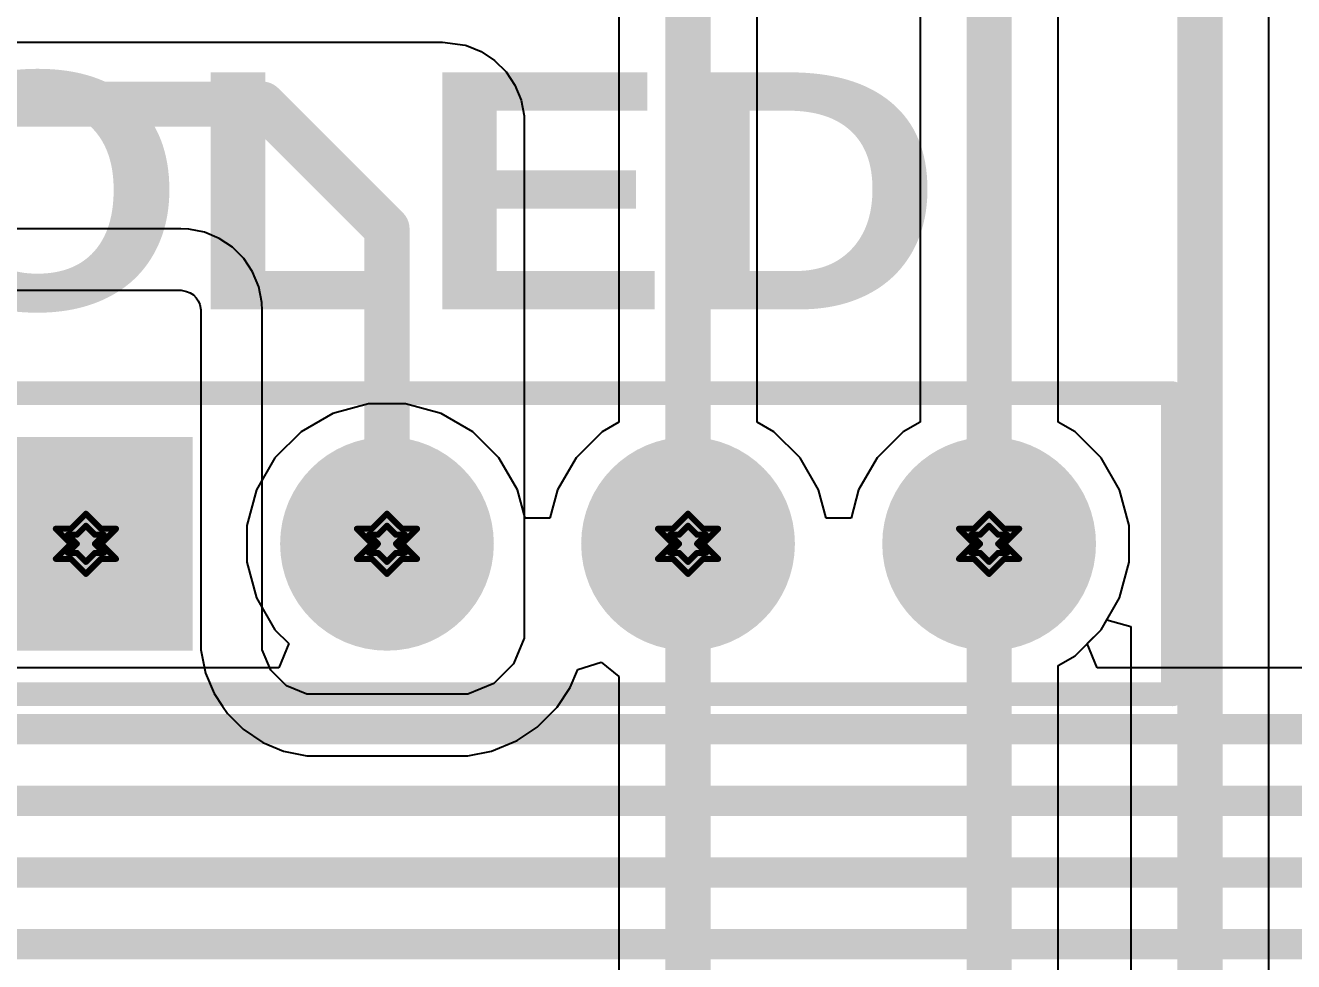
# Model space of a CAD drawing. Header units: inches. Extents: x -3 to 195, y 0 to 199.
# Drawn here: x 1.6813 to 2.1026, y 3.0551 to 3.3662 of the extents above; entities that cross this region are included whole.
import ezdxf

# ---------------------------------------------------------------- set-up
doc = ezdxf.new("R2010")
doc.units = ezdxf.units.IN
doc.header["$MEASUREMENT"] = 0
for name, color, linetype in [('Bottom Layer', 5, 'Continuous'), ('Bottom Solder', 6, 'Continuous'), ('Drill Drawing', 1, 'Continuous'), ('Multi-Layer', 9, 'Continuous'), ('Pad Holes', 156, 'Continuous'), ('Top Layer', 1, 'Continuous'), ('Top Overlay', 2, 'Continuous'), ('Top Solder', 216, 'Continuous')]:
    doc.layers.add(name, color=color, linetype=linetype)
doc.styles.add('Arial Black_Bold', font='', dxfattribs={"height": 0.2})
doc.styles.get('Arial Black_Bold').set_extended_font_data('Arial Black', bold=True)

# ---------------------------------------------------------------- blocks, each defined once
blk = doc.blocks.new('HDR1X4_F______98')
at = {"layer": 'Bottom Layer'}
blk.add_hatch(color=5, dxfattribs=at).paths.add_polyline_path([(-0.1815, 0.0315), (-0.1185, 0.0315), (-0.1185, -0.0315), (-0.1815, -0.0315)])
h = blk.add_hatch(color=5, dxfattribs=at)
edge = h.paths.add_edge_path()
edge.add_arc((-0.05, 0), 0.0315, 0, 360)
h = blk.add_hatch(color=5, dxfattribs=at)
edge = h.paths.add_edge_path()
edge.add_arc((0.05, 0), 0.0315, 0, 360)
h = blk.add_hatch(color=5, dxfattribs=at)
edge = h.paths.add_edge_path()
edge.add_arc((0.15, 0), 0.0315, 0, 360)
at = {"layer": 'Bottom Solder'}
blk.add_hatch(color=6, dxfattribs=at).paths.add_polyline_path([(-0.1855, 0.0355), (-0.1145, 0.0355), (-0.1145, -0.0355), (-0.1855, -0.0355)])
h = blk.add_hatch(color=6, dxfattribs=at)
edge = h.paths.add_edge_path()
edge.add_arc((-0.05, 0), 0.0355, 0, 360)
h = blk.add_hatch(color=6, dxfattribs=at)
edge = h.paths.add_edge_path()
edge.add_arc((0.05, 0), 0.0355, 0, 360)
h = blk.add_hatch(color=6, dxfattribs=at)
edge = h.paths.add_edge_path()
edge.add_arc((0.15, 0), 0.0355, 0, 360)
at = {"layer": 'Multi-Layer'}
blk.add_hatch(color=9, dxfattribs=at).paths.add_polyline_path([(-0.1815, 0.0315), (-0.1185, 0.0315), (-0.1185, -0.0315), (-0.1815, -0.0315)])
h = blk.add_hatch(color=9, dxfattribs=at)
edge = h.paths.add_edge_path()
edge.add_arc((-0.05, 0), 0.0315, 0, 360)
h = blk.add_hatch(color=9, dxfattribs=at)
edge = h.paths.add_edge_path()
edge.add_arc((0.05, 0), 0.0315, 0, 360)
h = blk.add_hatch(color=9, dxfattribs=at)
edge = h.paths.add_edge_path()
edge.add_arc((0.15, 0), 0.0315, 0, 360)
at = {"layer": 'Pad Holes'}
h = blk.add_hatch(color=7, dxfattribs=at)
edge = h.paths.add_edge_path()
edge.add_arc((-0.15, 0), 0.0187, 0, 360)
h = blk.add_hatch(color=7, dxfattribs=at)
edge = h.paths.add_edge_path()
edge.add_arc((-0.05, 0), 0.0187, 0, 360)
h = blk.add_hatch(color=7, dxfattribs=at)
edge = h.paths.add_edge_path()
edge.add_arc((0.05, 0), 0.0187, 0, 360)
h = blk.add_hatch(color=7, dxfattribs=at)
edge = h.paths.add_edge_path()
edge.add_arc((0.15, 0), 0.0187, 0, 360)
at = {"layer": 'Top Layer'}
blk.add_hatch(color=1, dxfattribs=at).paths.add_polyline_path([(-0.1815, 0.0315), (-0.1185, 0.0315), (-0.1185, -0.0315), (-0.1815, -0.0315)])
h = blk.add_hatch(color=1, dxfattribs=at)
edge = h.paths.add_edge_path()
edge.add_arc((-0.05, 0), 0.0315, 0, 360)
h = blk.add_hatch(color=1, dxfattribs=at)
edge = h.paths.add_edge_path()
edge.add_arc((0.05, 0), 0.0315, 0, 360)
h = blk.add_hatch(color=1, dxfattribs=at)
edge = h.paths.add_edge_path()
edge.add_arc((0.15, 0), 0.0315, 0, 360)
at = {"layer": 'Top Solder'}
blk.add_hatch(color=216, dxfattribs=at).paths.add_polyline_path([(-0.1855, 0.0355), (-0.1145, 0.0355), (-0.1145, -0.0355), (-0.1855, -0.0355)])
h = blk.add_hatch(color=216, dxfattribs=at)
edge = h.paths.add_edge_path()
edge.add_arc((-0.05, 0), 0.0355, 0, 360)
h = blk.add_hatch(color=216, dxfattribs=at)
edge = h.paths.add_edge_path()
edge.add_arc((0.05, 0), 0.0355, 0, 360)
h = blk.add_hatch(color=216, dxfattribs=at)
edge = h.paths.add_edge_path()
edge.add_arc((0.15, 0), 0.0355, 0, 360)
at = {"layer": 'Top Overlay'}
for points in [[(-0.216, 0.05, 0.00787, 0.00787, 0), (0.211, 0.05, 0.00787, 0.00787, 0)], [(0.211, -0.05, 0.00787, 0.00787, 0), (0.211, 0.05, 0.00787, 0.00787, 0)], [(-0.216, -0.05, 0.00787, 0.00787, 0), (0.211, -0.05, 0.00787, 0.00787, 0)]]:
    blk.add_lwpolyline(points, format="xyseb", dxfattribs=at)
for points in [[(0.20903, 0.05, 0.00394, 0.00394, 1), (0.21297, 0.05, 0.00394, 0.00394, 1)], [(0.20903, 0.05, 0.00394, 0.00394, 1), (0.21297, 0.05, 0.00394, 0.00394, 1)], [(0.20903, -0.05, 0.00394, 0.00394, 1), (0.21297, -0.05, 0.00394, 0.00394, 1)], [(0.20903, -0.05, 0.00394, 0.00394, 1), (0.21297, -0.05, 0.00394, 0.00394, 1)]]:
    blk.add_lwpolyline(points, format="xyseb", close=True, dxfattribs=at)

msp = doc.modelspace()

# ---------------------------------------------------------------- linework, layer by layer
at = {"layer": 'Bottom Layer'}
for p, q in [((1.92435, 3.23438), (1.92435, 3.81855)), ((1.97847, 3.70002), (1.97847, 3.23438)), ((2.02435, 3.23438), (2.02435, 3.70002)), ((1.87847, 3.38903), (1.87847, 3.23438)), ((1.79529, 3.24043), (1.78346, 3.23726)), ((1.80753, 3.24043), (1.79529, 3.24043)), ((1.81936, 3.23726), (1.80753, 3.24043)), ((1.78346, 3.23726), (1.77286, 3.23114)), ((1.82996, 3.23114), (1.81936, 3.23726)), ((1.77286, 3.23114), (1.7642, 3.22249)), ((1.83862, 3.22249), (1.82996, 3.23114)), ((1.87286, 3.23114), (1.8642, 3.22249)), ((1.87847, 3.23438), (1.87286, 3.23114)), ((1.92996, 3.23114), (1.92435, 3.23438)), ((1.93862, 3.22249), (1.92996, 3.23114)), ((1.97286, 3.23114), (1.9642, 3.22249)), ((1.97847, 3.23438), (1.97286, 3.23114)), ((2.02996, 3.23114), (2.02435, 3.23438)), ((2.03862, 3.22249), (2.02996, 3.23114)), ((1.7642, 3.22249), (1.75808, 3.21188)), ((1.84474, 3.21188), (1.83862, 3.22249)), ((1.8642, 3.22249), (1.85808, 3.21188)), ((1.94474, 3.21188), (1.93862, 3.22249)), ((1.9642, 3.22249), (1.95808, 3.21188)), ((2.04474, 3.21188), (2.03862, 3.22249)), ((1.75808, 3.21188), (1.75491, 3.20006)), ((1.84727, 3.20244), (1.84474, 3.21188)), ((1.85808, 3.21188), (1.85555, 3.20244)), ((1.94727, 3.20244), (1.94474, 3.21188)), ((1.95808, 3.21188), (1.95555, 3.20244)), ((2.04791, 3.20006), (2.04474, 3.21188)), ((1.85555, 3.20244), (1.84727, 3.20244)), ((1.95555, 3.20244), (1.94727, 3.20244)), ((1.75491, 3.20006), (1.75491, 3.18782)), ((2.04791, 3.18782), (2.04791, 3.20006)), ((1.75491, 3.18782), (1.75808, 3.17599)), ((2.04474, 3.17599), (2.04791, 3.18782)), ((1.75808, 3.17599), (1.7642, 3.16539)), ((2.03862, 3.16539), (2.04474, 3.17599)), ((1.7642, 3.16539), (1.76882, 3.16077)), ((2.034, 3.16077), (2.03862, 3.16539)), ((1.76882, 3.16077), (1.76551, 3.15277)), ((2.03731, 3.15277), (2.034, 3.16077)), ((1.76551, 3.15277), (0.87418, 3.15277)), ((2.76102, 3.15277), (2.03731, 3.15277))]:
    msp.add_line(p, q, dxfattribs=at)
for points in [[(1.90141, 3.19394, 0.015, 0.015, 0), (1.90141, 3.81855, 0.015, 0.015, 0)], [(2.00141, 3.19394, 0.015, 0.015, 0), (2.00141, 3.70002, 0.015, 0.015, 0)], [(0.86642, 3.13238, 0.01, 0.01, 0), (2.76345, 3.13238, 0.01, 0.01, 0)], [(0.83942, 3.10857, 0.01, 0.01, 0), (2.8116, 3.10857, 0.01, 0.01, 0)], [(0.91884, 3.08476, 0.01, 0.01, 0), (2.85909, 3.08476, 0.01, 0.01, 0)], [(1.20893, 3.06093, 0.01, 0.01, 0), (2.91131, 3.06093, 0.01, 0.01, 0)]]:
    msp.add_lwpolyline(points, format="xyseb", dxfattribs=at)
for points in [[(1.89766, 3.19394, 0.0075, 0.0075, 1), (1.90516, 3.19394, 0.0075, 0.0075, 1)], [(1.99766, 3.19394, 0.0075, 0.0075, 1), (2.00516, 3.19394, 0.0075, 0.0075, 1)]]:
    msp.add_lwpolyline(points, format="xyseb", close=True, dxfattribs=at)
at = {"layer": 'Drill Drawing'}
for points in [[(1.69641, 3.19894, 0.002, 0.002, 0), (1.70141, 3.20394, 0.002, 0.002, 0)], [(1.70141, 3.20394, 0.002, 0.002, 0), (1.70641, 3.19894, 0.002, 0.002, 0)], [(1.79641, 3.19894, 0.002, 0.002, 0), (1.80141, 3.20394, 0.002, 0.002, 0)], [(1.80141, 3.20394, 0.002, 0.002, 0), (1.80641, 3.19894, 0.002, 0.002, 0)], [(1.89641, 3.19894, 0.002, 0.002, 0), (1.90141, 3.20394, 0.002, 0.002, 0)], [(1.90141, 3.20394, 0.002, 0.002, 0), (1.90641, 3.19894, 0.002, 0.002, 0)], [(1.99641, 3.19894, 0.002, 0.002, 0), (2.00141, 3.20394, 0.002, 0.002, 0)], [(2.00141, 3.20394, 0.002, 0.002, 0), (2.00641, 3.19894, 0.002, 0.002, 0)], [(1.69141, 3.19894, 0.002, 0.002, 0), (1.69641, 3.19394, 0.002, 0.002, 0)], [(1.69141, 3.19894, 0.002, 0.002, 0), (1.69641, 3.19894, 0.002, 0.002, 0)], [(1.69541, 3.19694, 0.002, 0.002, 0), (1.69841, 3.19394, 0.002, 0.002, 0)], [(1.69541, 3.19694, 0.002, 0.002, 0), (1.69841, 3.19694, 0.002, 0.002, 0)], [(1.69841, 3.19694, 0.002, 0.002, 0), (1.70141, 3.19994, 0.002, 0.002, 0)], [(1.70141, 3.19994, 0.002, 0.002, 0), (1.70441, 3.19694, 0.002, 0.002, 0)], [(1.70441, 3.19694, 0.002, 0.002, 0), (1.70741, 3.19694, 0.002, 0.002, 0)], [(1.70441, 3.19394, 0.002, 0.002, 0), (1.70741, 3.19694, 0.002, 0.002, 0)], [(1.70641, 3.19894, 0.002, 0.002, 0), (1.71141, 3.19894, 0.002, 0.002, 0)], [(1.70641, 3.19394, 0.002, 0.002, 0), (1.71141, 3.19894, 0.002, 0.002, 0)], [(1.79141, 3.19894, 0.002, 0.002, 0), (1.79641, 3.19394, 0.002, 0.002, 0)], [(1.79141, 3.19894, 0.002, 0.002, 0), (1.79641, 3.19894, 0.002, 0.002, 0)], [(1.79541, 3.19694, 0.002, 0.002, 0), (1.79841, 3.19394, 0.002, 0.002, 0)], [(1.79541, 3.19694, 0.002, 0.002, 0), (1.79841, 3.19694, 0.002, 0.002, 0)], [(1.79841, 3.19694, 0.002, 0.002, 0), (1.80141, 3.19994, 0.002, 0.002, 0)], [(1.80141, 3.19994, 0.002, 0.002, 0), (1.80441, 3.19694, 0.002, 0.002, 0)], [(1.80441, 3.19694, 0.002, 0.002, 0), (1.80741, 3.19694, 0.002, 0.002, 0)], [(1.80441, 3.19394, 0.002, 0.002, 0), (1.80741, 3.19694, 0.002, 0.002, 0)], [(1.80641, 3.19894, 0.002, 0.002, 0), (1.81141, 3.19894, 0.002, 0.002, 0)], [(1.80641, 3.19394, 0.002, 0.002, 0), (1.81141, 3.19894, 0.002, 0.002, 0)], [(1.89141, 3.19894, 0.002, 0.002, 0), (1.89641, 3.19394, 0.002, 0.002, 0)], [(1.89141, 3.19894, 0.002, 0.002, 0), (1.89641, 3.19894, 0.002, 0.002, 0)], [(1.89541, 3.19694, 0.002, 0.002, 0), (1.89841, 3.19394, 0.002, 0.002, 0)], [(1.89541, 3.19694, 0.002, 0.002, 0), (1.89841, 3.19694, 0.002, 0.002, 0)], [(1.89841, 3.19694, 0.002, 0.002, 0), (1.90141, 3.19994, 0.002, 0.002, 0)], [(1.90141, 3.19994, 0.002, 0.002, 0), (1.90441, 3.19694, 0.002, 0.002, 0)], [(1.90441, 3.19694, 0.002, 0.002, 0), (1.90741, 3.19694, 0.002, 0.002, 0)], [(1.90441, 3.19394, 0.002, 0.002, 0), (1.90741, 3.19694, 0.002, 0.002, 0)], [(1.90641, 3.19894, 0.002, 0.002, 0), (1.91141, 3.19894, 0.002, 0.002, 0)], [(1.90641, 3.19394, 0.002, 0.002, 0), (1.91141, 3.19894, 0.002, 0.002, 0)], [(1.99141, 3.19894, 0.002, 0.002, 0), (1.99641, 3.19394, 0.002, 0.002, 0)], [(1.99141, 3.19894, 0.002, 0.002, 0), (1.99641, 3.19894, 0.002, 0.002, 0)], [(1.99541, 3.19694, 0.002, 0.002, 0), (1.99841, 3.19394, 0.002, 0.002, 0)], [(1.99541, 3.19694, 0.002, 0.002, 0), (1.99841, 3.19694, 0.002, 0.002, 0)], [(1.99841, 3.19694, 0.002, 0.002, 0), (2.00141, 3.19994, 0.002, 0.002, 0)], [(2.00141, 3.19994, 0.002, 0.002, 0), (2.00441, 3.19694, 0.002, 0.002, 0)], [(2.00441, 3.19694, 0.002, 0.002, 0), (2.00741, 3.19694, 0.002, 0.002, 0)], [(2.00441, 3.19394, 0.002, 0.002, 0), (2.00741, 3.19694, 0.002, 0.002, 0)], [(2.00641, 3.19894, 0.002, 0.002, 0), (2.01141, 3.19894, 0.002, 0.002, 0)], [(2.00641, 3.19394, 0.002, 0.002, 0), (2.01141, 3.19894, 0.002, 0.002, 0)], [(1.69141, 3.18894, 0.002, 0.002, 0), (1.69641, 3.19394, 0.002, 0.002, 0)], [(1.69541, 3.19094, 0.002, 0.002, 0), (1.69841, 3.19394, 0.002, 0.002, 0)], [(1.70441, 3.19394, 0.002, 0.002, 0), (1.70741, 3.19094, 0.002, 0.002, 0)], [(1.70641, 3.19394, 0.002, 0.002, 0), (1.71141, 3.18894, 0.002, 0.002, 0)], [(1.79141, 3.18894, 0.002, 0.002, 0), (1.79641, 3.19394, 0.002, 0.002, 0)], [(1.79541, 3.19094, 0.002, 0.002, 0), (1.79841, 3.19394, 0.002, 0.002, 0)], [(1.80441, 3.19394, 0.002, 0.002, 0), (1.80741, 3.19094, 0.002, 0.002, 0)], [(1.80641, 3.19394, 0.002, 0.002, 0), (1.81141, 3.18894, 0.002, 0.002, 0)], [(1.89141, 3.18894, 0.002, 0.002, 0), (1.89641, 3.19394, 0.002, 0.002, 0)], [(1.89541, 3.19094, 0.002, 0.002, 0), (1.89841, 3.19394, 0.002, 0.002, 0)], [(1.90441, 3.19394, 0.002, 0.002, 0), (1.90741, 3.19094, 0.002, 0.002, 0)], [(1.90641, 3.19394, 0.002, 0.002, 0), (1.91141, 3.18894, 0.002, 0.002, 0)], [(1.99141, 3.18894, 0.002, 0.002, 0), (1.99641, 3.19394, 0.002, 0.002, 0)], [(1.99541, 3.19094, 0.002, 0.002, 0), (1.99841, 3.19394, 0.002, 0.002, 0)], [(2.00441, 3.19394, 0.002, 0.002, 0), (2.00741, 3.19094, 0.002, 0.002, 0)], [(2.00641, 3.19394, 0.002, 0.002, 0), (2.01141, 3.18894, 0.002, 0.002, 0)], [(1.69141, 3.18894, 0.002, 0.002, 0), (1.69641, 3.18894, 0.002, 0.002, 0)], [(1.69541, 3.19094, 0.002, 0.002, 0), (1.69841, 3.19094, 0.002, 0.002, 0)], [(1.69641, 3.18894, 0.002, 0.002, 0), (1.70141, 3.18394, 0.002, 0.002, 0)], [(1.69841, 3.19094, 0.002, 0.002, 0), (1.70141, 3.18794, 0.002, 0.002, 0)], [(1.70141, 3.18794, 0.002, 0.002, 0), (1.70441, 3.19094, 0.002, 0.002, 0)], [(1.70141, 3.18394, 0.002, 0.002, 0), (1.70641, 3.18894, 0.002, 0.002, 0)], [(1.70441, 3.19094, 0.002, 0.002, 0), (1.70741, 3.19094, 0.002, 0.002, 0)], [(1.70641, 3.18894, 0.002, 0.002, 0), (1.71141, 3.18894, 0.002, 0.002, 0)], [(1.79141, 3.18894, 0.002, 0.002, 0), (1.79641, 3.18894, 0.002, 0.002, 0)], [(1.79541, 3.19094, 0.002, 0.002, 0), (1.79841, 3.19094, 0.002, 0.002, 0)], [(1.79641, 3.18894, 0.002, 0.002, 0), (1.80141, 3.18394, 0.002, 0.002, 0)], [(1.79841, 3.19094, 0.002, 0.002, 0), (1.80141, 3.18794, 0.002, 0.002, 0)], [(1.80141, 3.18794, 0.002, 0.002, 0), (1.80441, 3.19094, 0.002, 0.002, 0)], [(1.80141, 3.18394, 0.002, 0.002, 0), (1.80641, 3.18894, 0.002, 0.002, 0)], [(1.80441, 3.19094, 0.002, 0.002, 0), (1.80741, 3.19094, 0.002, 0.002, 0)], [(1.80641, 3.18894, 0.002, 0.002, 0), (1.81141, 3.18894, 0.002, 0.002, 0)], [(1.89141, 3.18894, 0.002, 0.002, 0), (1.89641, 3.18894, 0.002, 0.002, 0)], [(1.89541, 3.19094, 0.002, 0.002, 0), (1.89841, 3.19094, 0.002, 0.002, 0)], [(1.89641, 3.18894, 0.002, 0.002, 0), (1.90141, 3.18394, 0.002, 0.002, 0)], [(1.89841, 3.19094, 0.002, 0.002, 0), (1.90141, 3.18794, 0.002, 0.002, 0)], [(1.90141, 3.18794, 0.002, 0.002, 0), (1.90441, 3.19094, 0.002, 0.002, 0)], [(1.90141, 3.18394, 0.002, 0.002, 0), (1.90641, 3.18894, 0.002, 0.002, 0)], [(1.90441, 3.19094, 0.002, 0.002, 0), (1.90741, 3.19094, 0.002, 0.002, 0)], [(1.90641, 3.18894, 0.002, 0.002, 0), (1.91141, 3.18894, 0.002, 0.002, 0)], [(1.99141, 3.18894, 0.002, 0.002, 0), (1.99641, 3.18894, 0.002, 0.002, 0)], [(1.99541, 3.19094, 0.002, 0.002, 0), (1.99841, 3.19094, 0.002, 0.002, 0)], [(1.99641, 3.18894, 0.002, 0.002, 0), (2.00141, 3.18394, 0.002, 0.002, 0)], [(1.99841, 3.19094, 0.002, 0.002, 0), (2.00141, 3.18794, 0.002, 0.002, 0)], [(2.00141, 3.18794, 0.002, 0.002, 0), (2.00441, 3.19094, 0.002, 0.002, 0)], [(2.00141, 3.18394, 0.002, 0.002, 0), (2.00641, 3.18894, 0.002, 0.002, 0)], [(2.00441, 3.19094, 0.002, 0.002, 0), (2.00741, 3.19094, 0.002, 0.002, 0)], [(2.00641, 3.18894, 0.002, 0.002, 0), (2.01141, 3.18894, 0.002, 0.002, 0)]]:
    msp.add_lwpolyline(points, format="xyseb", dxfattribs=at)
for points in [[(1.70091, 3.20394, 0.001, 0.001, 1), (1.70191, 3.20394, 0.001, 0.001, 1)], [(1.70091, 3.20394, 0.001, 0.001, 1), (1.70191, 3.20394, 0.001, 0.001, 1)], [(1.80091, 3.20394, 0.001, 0.001, 1), (1.80191, 3.20394, 0.001, 0.001, 1)], [(1.80091, 3.20394, 0.001, 0.001, 1), (1.80191, 3.20394, 0.001, 0.001, 1)], [(1.90091, 3.20394, 0.001, 0.001, 1), (1.90191, 3.20394, 0.001, 0.001, 1)], [(1.90091, 3.20394, 0.001, 0.001, 1), (1.90191, 3.20394, 0.001, 0.001, 1)], [(2.00091, 3.20394, 0.001, 0.001, 1), (2.00191, 3.20394, 0.001, 0.001, 1)], [(2.00091, 3.20394, 0.001, 0.001, 1), (2.00191, 3.20394, 0.001, 0.001, 1)], [(1.69091, 3.19894, 0.001, 0.001, 1), (1.69191, 3.19894, 0.001, 0.001, 1)], [(1.69091, 3.19894, 0.001, 0.001, 1), (1.69191, 3.19894, 0.001, 0.001, 1)], [(1.69491, 3.19694, 0.001, 0.001, 1), (1.69591, 3.19694, 0.001, 0.001, 1)], [(1.69491, 3.19694, 0.001, 0.001, 1), (1.69591, 3.19694, 0.001, 0.001, 1)], [(1.69591, 3.19894, 0.001, 0.001, 1), (1.69691, 3.19894, 0.001, 0.001, 1)], [(1.69591, 3.19894, 0.001, 0.001, 1), (1.69691, 3.19894, 0.001, 0.001, 1)], [(1.69791, 3.19694, 0.001, 0.001, 1), (1.69891, 3.19694, 0.001, 0.001, 1)], [(1.69791, 3.19694, 0.001, 0.001, 1), (1.69891, 3.19694, 0.001, 0.001, 1)], [(1.70091, 3.19994, 0.001, 0.001, 1), (1.70191, 3.19994, 0.001, 0.001, 1)], [(1.70091, 3.19994, 0.001, 0.001, 1), (1.70191, 3.19994, 0.001, 0.001, 1)], [(1.70391, 3.19694, 0.001, 0.001, 1), (1.70491, 3.19694, 0.001, 0.001, 1)], [(1.70391, 3.19694, 0.001, 0.001, 1), (1.70491, 3.19694, 0.001, 0.001, 1)], [(1.70591, 3.19894, 0.001, 0.001, 1), (1.70691, 3.19894, 0.001, 0.001, 1)], [(1.70591, 3.19894, 0.001, 0.001, 1), (1.70691, 3.19894, 0.001, 0.001, 1)], [(1.70691, 3.19694, 0.001, 0.001, 1), (1.70791, 3.19694, 0.001, 0.001, 1)], [(1.70691, 3.19694, 0.001, 0.001, 1), (1.70791, 3.19694, 0.001, 0.001, 1)], [(1.71091, 3.19894, 0.001, 0.001, 1), (1.71191, 3.19894, 0.001, 0.001, 1)], [(1.71091, 3.19894, 0.001, 0.001, 1), (1.71191, 3.19894, 0.001, 0.001, 1)], [(1.79091, 3.19894, 0.001, 0.001, 1), (1.79191, 3.19894, 0.001, 0.001, 1)], [(1.79091, 3.19894, 0.001, 0.001, 1), (1.79191, 3.19894, 0.001, 0.001, 1)], [(1.79491, 3.19694, 0.001, 0.001, 1), (1.79591, 3.19694, 0.001, 0.001, 1)], [(1.79491, 3.19694, 0.001, 0.001, 1), (1.79591, 3.19694, 0.001, 0.001, 1)], [(1.79591, 3.19894, 0.001, 0.001, 1), (1.79691, 3.19894, 0.001, 0.001, 1)], [(1.79591, 3.19894, 0.001, 0.001, 1), (1.79691, 3.19894, 0.001, 0.001, 1)], [(1.79791, 3.19694, 0.001, 0.001, 1), (1.79891, 3.19694, 0.001, 0.001, 1)], [(1.79791, 3.19694, 0.001, 0.001, 1), (1.79891, 3.19694, 0.001, 0.001, 1)], [(1.80091, 3.19994, 0.001, 0.001, 1), (1.80191, 3.19994, 0.001, 0.001, 1)], [(1.80091, 3.19994, 0.001, 0.001, 1), (1.80191, 3.19994, 0.001, 0.001, 1)], [(1.80391, 3.19694, 0.001, 0.001, 1), (1.80491, 3.19694, 0.001, 0.001, 1)], [(1.80391, 3.19694, 0.001, 0.001, 1), (1.80491, 3.19694, 0.001, 0.001, 1)], [(1.80591, 3.19894, 0.001, 0.001, 1), (1.80691, 3.19894, 0.001, 0.001, 1)], [(1.80591, 3.19894, 0.001, 0.001, 1), (1.80691, 3.19894, 0.001, 0.001, 1)], [(1.80691, 3.19694, 0.001, 0.001, 1), (1.80791, 3.19694, 0.001, 0.001, 1)], [(1.80691, 3.19694, 0.001, 0.001, 1), (1.80791, 3.19694, 0.001, 0.001, 1)], [(1.81091, 3.19894, 0.001, 0.001, 1), (1.81191, 3.19894, 0.001, 0.001, 1)], [(1.81091, 3.19894, 0.001, 0.001, 1), (1.81191, 3.19894, 0.001, 0.001, 1)], [(1.89091, 3.19894, 0.001, 0.001, 1), (1.89191, 3.19894, 0.001, 0.001, 1)], [(1.89091, 3.19894, 0.001, 0.001, 1), (1.89191, 3.19894, 0.001, 0.001, 1)], [(1.89491, 3.19694, 0.001, 0.001, 1), (1.89591, 3.19694, 0.001, 0.001, 1)], [(1.89491, 3.19694, 0.001, 0.001, 1), (1.89591, 3.19694, 0.001, 0.001, 1)], [(1.89591, 3.19894, 0.001, 0.001, 1), (1.89691, 3.19894, 0.001, 0.001, 1)], [(1.89591, 3.19894, 0.001, 0.001, 1), (1.89691, 3.19894, 0.001, 0.001, 1)], [(1.89791, 3.19694, 0.001, 0.001, 1), (1.89891, 3.19694, 0.001, 0.001, 1)], [(1.89791, 3.19694, 0.001, 0.001, 1), (1.89891, 3.19694, 0.001, 0.001, 1)], [(1.90091, 3.19994, 0.001, 0.001, 1), (1.90191, 3.19994, 0.001, 0.001, 1)], [(1.90091, 3.19994, 0.001, 0.001, 1), (1.90191, 3.19994, 0.001, 0.001, 1)], [(1.90391, 3.19694, 0.001, 0.001, 1), (1.90491, 3.19694, 0.001, 0.001, 1)], [(1.90391, 3.19694, 0.001, 0.001, 1), (1.90491, 3.19694, 0.001, 0.001, 1)], [(1.90591, 3.19894, 0.001, 0.001, 1), (1.90691, 3.19894, 0.001, 0.001, 1)], [(1.90591, 3.19894, 0.001, 0.001, 1), (1.90691, 3.19894, 0.001, 0.001, 1)], [(1.90691, 3.19694, 0.001, 0.001, 1), (1.90791, 3.19694, 0.001, 0.001, 1)], [(1.90691, 3.19694, 0.001, 0.001, 1), (1.90791, 3.19694, 0.001, 0.001, 1)], [(1.91091, 3.19894, 0.001, 0.001, 1), (1.91191, 3.19894, 0.001, 0.001, 1)], [(1.91091, 3.19894, 0.001, 0.001, 1), (1.91191, 3.19894, 0.001, 0.001, 1)], [(1.99091, 3.19894, 0.001, 0.001, 1), (1.99191, 3.19894, 0.001, 0.001, 1)], [(1.99091, 3.19894, 0.001, 0.001, 1), (1.99191, 3.19894, 0.001, 0.001, 1)], [(1.99491, 3.19694, 0.001, 0.001, 1), (1.99591, 3.19694, 0.001, 0.001, 1)], [(1.99491, 3.19694, 0.001, 0.001, 1), (1.99591, 3.19694, 0.001, 0.001, 1)], [(1.99591, 3.19894, 0.001, 0.001, 1), (1.99691, 3.19894, 0.001, 0.001, 1)], [(1.99591, 3.19894, 0.001, 0.001, 1), (1.99691, 3.19894, 0.001, 0.001, 1)], [(1.99791, 3.19694, 0.001, 0.001, 1), (1.99891, 3.19694, 0.001, 0.001, 1)], [(1.99791, 3.19694, 0.001, 0.001, 1), (1.99891, 3.19694, 0.001, 0.001, 1)], [(2.00091, 3.19994, 0.001, 0.001, 1), (2.00191, 3.19994, 0.001, 0.001, 1)], [(2.00091, 3.19994, 0.001, 0.001, 1), (2.00191, 3.19994, 0.001, 0.001, 1)], [(2.00391, 3.19694, 0.001, 0.001, 1), (2.00491, 3.19694, 0.001, 0.001, 1)], [(2.00391, 3.19694, 0.001, 0.001, 1), (2.00491, 3.19694, 0.001, 0.001, 1)], [(2.00591, 3.19894, 0.001, 0.001, 1), (2.00691, 3.19894, 0.001, 0.001, 1)], [(2.00591, 3.19894, 0.001, 0.001, 1), (2.00691, 3.19894, 0.001, 0.001, 1)], [(2.00691, 3.19694, 0.001, 0.001, 1), (2.00791, 3.19694, 0.001, 0.001, 1)], [(2.00691, 3.19694, 0.001, 0.001, 1), (2.00791, 3.19694, 0.001, 0.001, 1)], [(2.01091, 3.19894, 0.001, 0.001, 1), (2.01191, 3.19894, 0.001, 0.001, 1)], [(2.01091, 3.19894, 0.001, 0.001, 1), (2.01191, 3.19894, 0.001, 0.001, 1)], [(1.69591, 3.19394, 0.001, 0.001, 1), (1.69691, 3.19394, 0.001, 0.001, 1)], [(1.69591, 3.19394, 0.001, 0.001, 1), (1.69691, 3.19394, 0.001, 0.001, 1)], [(1.69791, 3.19394, 0.001, 0.001, 1), (1.69891, 3.19394, 0.001, 0.001, 1)], [(1.69791, 3.19394, 0.001, 0.001, 1), (1.69891, 3.19394, 0.001, 0.001, 1)], [(1.70391, 3.19394, 0.001, 0.001, 1), (1.70491, 3.19394, 0.001, 0.001, 1)], [(1.70391, 3.19394, 0.001, 0.001, 1), (1.70491, 3.19394, 0.001, 0.001, 1)], [(1.70591, 3.19394, 0.001, 0.001, 1), (1.70691, 3.19394, 0.001, 0.001, 1)], [(1.70591, 3.19394, 0.001, 0.001, 1), (1.70691, 3.19394, 0.001, 0.001, 1)], [(1.79591, 3.19394, 0.001, 0.001, 1), (1.79691, 3.19394, 0.001, 0.001, 1)], [(1.79591, 3.19394, 0.001, 0.001, 1), (1.79691, 3.19394, 0.001, 0.001, 1)], [(1.79791, 3.19394, 0.001, 0.001, 1), (1.79891, 3.19394, 0.001, 0.001, 1)], [(1.79791, 3.19394, 0.001, 0.001, 1), (1.79891, 3.19394, 0.001, 0.001, 1)], [(1.80391, 3.19394, 0.001, 0.001, 1), (1.80491, 3.19394, 0.001, 0.001, 1)], [(1.80391, 3.19394, 0.001, 0.001, 1), (1.80491, 3.19394, 0.001, 0.001, 1)], [(1.80591, 3.19394, 0.001, 0.001, 1), (1.80691, 3.19394, 0.001, 0.001, 1)], [(1.80591, 3.19394, 0.001, 0.001, 1), (1.80691, 3.19394, 0.001, 0.001, 1)], [(1.89591, 3.19394, 0.001, 0.001, 1), (1.89691, 3.19394, 0.001, 0.001, 1)], [(1.89591, 3.19394, 0.001, 0.001, 1), (1.89691, 3.19394, 0.001, 0.001, 1)], [(1.89791, 3.19394, 0.001, 0.001, 1), (1.89891, 3.19394, 0.001, 0.001, 1)], [(1.89791, 3.19394, 0.001, 0.001, 1), (1.89891, 3.19394, 0.001, 0.001, 1)], [(1.90391, 3.19394, 0.001, 0.001, 1), (1.90491, 3.19394, 0.001, 0.001, 1)], [(1.90391, 3.19394, 0.001, 0.001, 1), (1.90491, 3.19394, 0.001, 0.001, 1)], [(1.90591, 3.19394, 0.001, 0.001, 1), (1.90691, 3.19394, 0.001, 0.001, 1)], [(1.90591, 3.19394, 0.001, 0.001, 1), (1.90691, 3.19394, 0.001, 0.001, 1)], [(1.99591, 3.19394, 0.001, 0.001, 1), (1.99691, 3.19394, 0.001, 0.001, 1)], [(1.99591, 3.19394, 0.001, 0.001, 1), (1.99691, 3.19394, 0.001, 0.001, 1)], [(1.99791, 3.19394, 0.001, 0.001, 1), (1.99891, 3.19394, 0.001, 0.001, 1)], [(1.99791, 3.19394, 0.001, 0.001, 1), (1.99891, 3.19394, 0.001, 0.001, 1)], [(2.00391, 3.19394, 0.001, 0.001, 1), (2.00491, 3.19394, 0.001, 0.001, 1)], [(2.00391, 3.19394, 0.001, 0.001, 1), (2.00491, 3.19394, 0.001, 0.001, 1)], [(2.00591, 3.19394, 0.001, 0.001, 1), (2.00691, 3.19394, 0.001, 0.001, 1)], [(2.00591, 3.19394, 0.001, 0.001, 1), (2.00691, 3.19394, 0.001, 0.001, 1)], [(1.69091, 3.18894, 0.001, 0.001, 1), (1.69191, 3.18894, 0.001, 0.001, 1)], [(1.69091, 3.18894, 0.001, 0.001, 1), (1.69191, 3.18894, 0.001, 0.001, 1)], [(1.69491, 3.19094, 0.001, 0.001, 1), (1.69591, 3.19094, 0.001, 0.001, 1)], [(1.69491, 3.19094, 0.001, 0.001, 1), (1.69591, 3.19094, 0.001, 0.001, 1)], [(1.69591, 3.18894, 0.001, 0.001, 1), (1.69691, 3.18894, 0.001, 0.001, 1)], [(1.69591, 3.18894, 0.001, 0.001, 1), (1.69691, 3.18894, 0.001, 0.001, 1)], [(1.69791, 3.19094, 0.001, 0.001, 1), (1.69891, 3.19094, 0.001, 0.001, 1)], [(1.69791, 3.19094, 0.001, 0.001, 1), (1.69891, 3.19094, 0.001, 0.001, 1)], [(1.70091, 3.18794, 0.001, 0.001, 1), (1.70191, 3.18794, 0.001, 0.001, 1)], [(1.70091, 3.18794, 0.001, 0.001, 1), (1.70191, 3.18794, 0.001, 0.001, 1)], [(1.70391, 3.19094, 0.001, 0.001, 1), (1.70491, 3.19094, 0.001, 0.001, 1)], [(1.70391, 3.19094, 0.001, 0.001, 1), (1.70491, 3.19094, 0.001, 0.001, 1)], [(1.70591, 3.18894, 0.001, 0.001, 1), (1.70691, 3.18894, 0.001, 0.001, 1)], [(1.70591, 3.18894, 0.001, 0.001, 1), (1.70691, 3.18894, 0.001, 0.001, 1)], [(1.70691, 3.19094, 0.001, 0.001, 1), (1.70791, 3.19094, 0.001, 0.001, 1)], [(1.70691, 3.19094, 0.001, 0.001, 1), (1.70791, 3.19094, 0.001, 0.001, 1)], [(1.71091, 3.18894, 0.001, 0.001, 1), (1.71191, 3.18894, 0.001, 0.001, 1)], [(1.71091, 3.18894, 0.001, 0.001, 1), (1.71191, 3.18894, 0.001, 0.001, 1)], [(1.79091, 3.18894, 0.001, 0.001, 1), (1.79191, 3.18894, 0.001, 0.001, 1)], [(1.79091, 3.18894, 0.001, 0.001, 1), (1.79191, 3.18894, 0.001, 0.001, 1)], [(1.79491, 3.19094, 0.001, 0.001, 1), (1.79591, 3.19094, 0.001, 0.001, 1)], [(1.79491, 3.19094, 0.001, 0.001, 1), (1.79591, 3.19094, 0.001, 0.001, 1)], [(1.79591, 3.18894, 0.001, 0.001, 1), (1.79691, 3.18894, 0.001, 0.001, 1)], [(1.79591, 3.18894, 0.001, 0.001, 1), (1.79691, 3.18894, 0.001, 0.001, 1)], [(1.79791, 3.19094, 0.001, 0.001, 1), (1.79891, 3.19094, 0.001, 0.001, 1)], [(1.79791, 3.19094, 0.001, 0.001, 1), (1.79891, 3.19094, 0.001, 0.001, 1)], [(1.80091, 3.18794, 0.001, 0.001, 1), (1.80191, 3.18794, 0.001, 0.001, 1)], [(1.80091, 3.18794, 0.001, 0.001, 1), (1.80191, 3.18794, 0.001, 0.001, 1)], [(1.80391, 3.19094, 0.001, 0.001, 1), (1.80491, 3.19094, 0.001, 0.001, 1)], [(1.80391, 3.19094, 0.001, 0.001, 1), (1.80491, 3.19094, 0.001, 0.001, 1)], [(1.80591, 3.18894, 0.001, 0.001, 1), (1.80691, 3.18894, 0.001, 0.001, 1)], [(1.80591, 3.18894, 0.001, 0.001, 1), (1.80691, 3.18894, 0.001, 0.001, 1)], [(1.80691, 3.19094, 0.001, 0.001, 1), (1.80791, 3.19094, 0.001, 0.001, 1)], [(1.80691, 3.19094, 0.001, 0.001, 1), (1.80791, 3.19094, 0.001, 0.001, 1)], [(1.81091, 3.18894, 0.001, 0.001, 1), (1.81191, 3.18894, 0.001, 0.001, 1)], [(1.81091, 3.18894, 0.001, 0.001, 1), (1.81191, 3.18894, 0.001, 0.001, 1)], [(1.89091, 3.18894, 0.001, 0.001, 1), (1.89191, 3.18894, 0.001, 0.001, 1)], [(1.89091, 3.18894, 0.001, 0.001, 1), (1.89191, 3.18894, 0.001, 0.001, 1)], [(1.89491, 3.19094, 0.001, 0.001, 1), (1.89591, 3.19094, 0.001, 0.001, 1)], [(1.89491, 3.19094, 0.001, 0.001, 1), (1.89591, 3.19094, 0.001, 0.001, 1)], [(1.89591, 3.18894, 0.001, 0.001, 1), (1.89691, 3.18894, 0.001, 0.001, 1)], [(1.89591, 3.18894, 0.001, 0.001, 1), (1.89691, 3.18894, 0.001, 0.001, 1)], [(1.89791, 3.19094, 0.001, 0.001, 1), (1.89891, 3.19094, 0.001, 0.001, 1)], [(1.89791, 3.19094, 0.001, 0.001, 1), (1.89891, 3.19094, 0.001, 0.001, 1)], [(1.90091, 3.18794, 0.001, 0.001, 1), (1.90191, 3.18794, 0.001, 0.001, 1)], [(1.90091, 3.18794, 0.001, 0.001, 1), (1.90191, 3.18794, 0.001, 0.001, 1)], [(1.90391, 3.19094, 0.001, 0.001, 1), (1.90491, 3.19094, 0.001, 0.001, 1)], [(1.90391, 3.19094, 0.001, 0.001, 1), (1.90491, 3.19094, 0.001, 0.001, 1)], [(1.90591, 3.18894, 0.001, 0.001, 1), (1.90691, 3.18894, 0.001, 0.001, 1)], [(1.90591, 3.18894, 0.001, 0.001, 1), (1.90691, 3.18894, 0.001, 0.001, 1)], [(1.90691, 3.19094, 0.001, 0.001, 1), (1.90791, 3.19094, 0.001, 0.001, 1)], [(1.90691, 3.19094, 0.001, 0.001, 1), (1.90791, 3.19094, 0.001, 0.001, 1)], [(1.91091, 3.18894, 0.001, 0.001, 1), (1.91191, 3.18894, 0.001, 0.001, 1)], [(1.91091, 3.18894, 0.001, 0.001, 1), (1.91191, 3.18894, 0.001, 0.001, 1)], [(1.99091, 3.18894, 0.001, 0.001, 1), (1.99191, 3.18894, 0.001, 0.001, 1)], [(1.99091, 3.18894, 0.001, 0.001, 1), (1.99191, 3.18894, 0.001, 0.001, 1)], [(1.99491, 3.19094, 0.001, 0.001, 1), (1.99591, 3.19094, 0.001, 0.001, 1)], [(1.99491, 3.19094, 0.001, 0.001, 1), (1.99591, 3.19094, 0.001, 0.001, 1)], [(1.99591, 3.18894, 0.001, 0.001, 1), (1.99691, 3.18894, 0.001, 0.001, 1)], [(1.99591, 3.18894, 0.001, 0.001, 1), (1.99691, 3.18894, 0.001, 0.001, 1)], [(1.99791, 3.19094, 0.001, 0.001, 1), (1.99891, 3.19094, 0.001, 0.001, 1)], [(1.99791, 3.19094, 0.001, 0.001, 1), (1.99891, 3.19094, 0.001, 0.001, 1)], [(2.00091, 3.18794, 0.001, 0.001, 1), (2.00191, 3.18794, 0.001, 0.001, 1)], [(2.00091, 3.18794, 0.001, 0.001, 1), (2.00191, 3.18794, 0.001, 0.001, 1)], [(2.00391, 3.19094, 0.001, 0.001, 1), (2.00491, 3.19094, 0.001, 0.001, 1)], [(2.00391, 3.19094, 0.001, 0.001, 1), (2.00491, 3.19094, 0.001, 0.001, 1)], [(2.00591, 3.18894, 0.001, 0.001, 1), (2.00691, 3.18894, 0.001, 0.001, 1)], [(2.00591, 3.18894, 0.001, 0.001, 1), (2.00691, 3.18894, 0.001, 0.001, 1)], [(2.00691, 3.19094, 0.001, 0.001, 1), (2.00791, 3.19094, 0.001, 0.001, 1)], [(2.00691, 3.19094, 0.001, 0.001, 1), (2.00791, 3.19094, 0.001, 0.001, 1)], [(2.01091, 3.18894, 0.001, 0.001, 1), (2.01191, 3.18894, 0.001, 0.001, 1)], [(2.01091, 3.18894, 0.001, 0.001, 1), (2.01191, 3.18894, 0.001, 0.001, 1)], [(1.70091, 3.18394, 0.001, 0.001, 1), (1.70191, 3.18394, 0.001, 0.001, 1)], [(1.70091, 3.18394, 0.001, 0.001, 1), (1.70191, 3.18394, 0.001, 0.001, 1)], [(1.80091, 3.18394, 0.001, 0.001, 1), (1.80191, 3.18394, 0.001, 0.001, 1)], [(1.80091, 3.18394, 0.001, 0.001, 1), (1.80191, 3.18394, 0.001, 0.001, 1)], [(1.90091, 3.18394, 0.001, 0.001, 1), (1.90191, 3.18394, 0.001, 0.001, 1)], [(1.90091, 3.18394, 0.001, 0.001, 1), (1.90191, 3.18394, 0.001, 0.001, 1)], [(2.00091, 3.18394, 0.001, 0.001, 1), (2.00191, 3.18394, 0.001, 0.001, 1)], [(2.00091, 3.18394, 0.001, 0.001, 1), (2.00191, 3.18394, 0.001, 0.001, 1)]]:
    msp.add_lwpolyline(points, format="xyseb", close=True, dxfattribs=at)
at = {"layer": 'Top Layer'}
for p, q in [((2.09437, 2.705), (2.09437, 3.41008)), ((1.26, 3.36056), (1.81988, 3.36056)), ((1.81988, 3.36056), (1.81988, 3.36056)), ((1.81988, 3.36056), (1.81988, 3.36056)), ((1.81988, 3.36056), (1.81988, 3.36056)), ((1.81988, 3.36056), (1.82736, 3.3596)), ((1.82736, 3.3596), (1.8278, 3.35952)), ((1.8278, 3.35952), (1.83274, 3.35747)), ((1.83274, 3.35747), (1.83718, 3.3545)), ((1.83718, 3.3545), (1.84096, 3.35072)), ((1.84096, 3.35072), (1.84393, 3.34627)), ((1.84393, 3.34627), (1.84598, 3.34133)), ((1.84598, 3.34133), (1.84702, 3.33609)), ((1.84702, 3.33609), (1.84702, 3.33342)), ((1.84702, 3.33342), (1.84702, 3.16728)), ((1.73291, 3.29859), (1.22141, 3.29859)), ((1.73556, 3.29846), (1.73291, 3.29859)), ((1.74077, 3.29742), (1.73556, 3.29846)), ((1.74568, 3.29539), (1.74077, 3.29742)), ((1.75009, 3.29244), (1.74568, 3.29539)), ((1.75385, 3.28868), (1.75009, 3.29244)), ((1.7568, 3.28427), (1.75385, 3.28868)), ((1.75883, 3.27936), (1.7568, 3.28427)), ((1.22141, 3.2782), (1.73241, 3.2782)), ((1.73241, 3.2782), (1.73306, 3.27817)), ((1.73306, 3.27817), (1.73482, 3.27781)), ((1.73482, 3.27781), (1.73602, 3.27732)), ((1.75987, 3.27415), (1.75883, 3.27936)), ((1.73602, 3.27732), (1.7371, 3.2766)), ((1.7371, 3.2766), (1.73801, 3.27568)), ((1.73801, 3.27568), (1.73873, 3.27461)), ((1.73873, 3.27461), (1.73923, 3.27341)), ((1.73923, 3.27341), (1.73958, 3.27165)), ((1.76, 3.2715), (1.75987, 3.27415)), ((1.73958, 3.27165), (1.73961, 3.271)), ((1.73961, 3.271), (1.73961, 3.16244)), ((1.76, 3.16244), (1.76, 3.2715)), ((2.03862, 3.16539), (2.04049, 3.16864)), ((2.04049, 3.16864), (2.04849, 3.1665)), ((1.84702, 3.16728), (1.84702, 3.16728)), ((1.84702, 3.16728), (1.84702, 3.16264)), ((2.02996, 3.15673), (2.03862, 3.16539)), ((2.04849, 3.1665), (2.04849, 2.705)), ((1.73961, 3.16244), (1.73961, 3.15876)), ((1.76, 3.15876), (1.76, 3.16244)), ((1.84702, 3.16264), (1.84347, 3.15406)), ((1.73961, 3.15876), (1.73961, 3.15876)), ((1.73961, 3.15876), (1.73961, 3.15876)), ((1.73961, 3.15876), (1.74028, 3.15537)), ((1.74028, 3.15537), (1.74116, 3.15096)), ((1.76282, 3.15196), (1.76, 3.15876)), ((2.02435, 3.15349), (2.02996, 3.15673)), ((1.74116, 3.15096), (1.74116, 3.15096)), ((1.74116, 3.15096), (1.74398, 3.14416)), ((1.76802, 3.14675), (1.76282, 3.15196)), ((1.84347, 3.15406), (1.8369, 3.14749)), ((1.86231, 3.14625), (1.86475, 3.15216)), ((1.86475, 3.15216), (1.87255, 3.15457)), ((1.87255, 3.15457), (1.87847, 3.14984)), ((2.02435, 2.47471), (2.02435, 3.15349)), ((1.77482, 3.14394), (1.76802, 3.14675)), ((1.8369, 3.14749), (1.82832, 3.14394)), ((1.87847, 3.14984), (1.87847, 2.42934)), ((1.74398, 3.14416), (1.74398, 3.14416)), ((1.74398, 3.14416), (1.74675, 3.14001)), ((1.7785, 3.14394), (1.77482, 3.14394)), ((1.82832, 3.14394), (1.7785, 3.14394)), ((1.85789, 3.13964), (1.86231, 3.14625)), ((1.74675, 3.14001), (1.7484, 3.13754)), ((1.85132, 3.13307), (1.85789, 3.13964)), ((1.7484, 3.13754), (1.7536, 3.13234)), ((1.7536, 3.13234), (1.76022, 3.12791)), ((1.84471, 3.12865), (1.85132, 3.13307)), ((1.76022, 3.12791), (1.76022, 3.12791)), ((1.76022, 3.12791), (1.76702, 3.1251)), ((1.83613, 3.1251), (1.84471, 3.12865)), ((1.76702, 3.1251), (1.76702, 3.1251)), ((1.76702, 3.1251), (1.76702, 3.1251)), ((1.76702, 3.1251), (1.7715, 3.12421)), ((1.7715, 3.12421), (1.77482, 3.12355)), ((1.77482, 3.12355), (1.77482, 3.12355)), ((1.77482, 3.12355), (1.77482, 3.12355)), ((1.77482, 3.12355), (1.7785, 3.12355)), ((1.7785, 3.12355), (1.82832, 3.12355)), ((1.82832, 3.12355), (1.83613, 3.1251)), ((1.83613, 3.1251), (1.83613, 3.1251))]:
    msp.add_line(p, q, dxfattribs=at)
for points in [[(2.07143, 2.705, 0.015, 0.015, 0), (2.07143, 3.41008, 0.015, 0.015, 0)], [(1.26, 3.34, 0.015, 0.015, 0), (1.76, 3.34, 0.015, 0.015, 0)], [(1.76, 3.34, 0.015, 0.015, 0), (1.80141, 3.29859, 0.015, 0.015, 0)], [(1.80141, 3.19394, 0.015, 0.015, 0), (1.80141, 3.29859, 0.015, 0.015, 0)], [(1.90141, 2.42934, 0.015, 0.015, 0), (1.90141, 3.19394, 0.015, 0.015, 0)], [(2.00141, 2.47471, 0.015, 0.015, 0), (2.00141, 3.19394, 0.015, 0.015, 0)]]:
    msp.add_lwpolyline(points, format="xyseb", dxfattribs=at)
for points in [[(1.75625, 3.34, 0.0075, 0.0075, 1), (1.76375, 3.34, 0.0075, 0.0075, 1)], [(1.75625, 3.34, 0.0075, 0.0075, 1), (1.76375, 3.34, 0.0075, 0.0075, 1)], [(1.79766, 3.29859, 0.0075, 0.0075, 1), (1.80516, 3.29859, 0.0075, 0.0075, 1)], [(1.79766, 3.29859, 0.0075, 0.0075, 1), (1.80516, 3.29859, 0.0075, 0.0075, 1)], [(1.79766, 3.19394, 0.0075, 0.0075, 1), (1.80516, 3.19394, 0.0075, 0.0075, 1)], [(1.89766, 3.19394, 0.0075, 0.0075, 1), (1.90516, 3.19394, 0.0075, 0.0075, 1)], [(1.99766, 3.19394, 0.0075, 0.0075, 1), (2.00516, 3.19394, 0.0075, 0.0075, 1)]]:
    msp.add_lwpolyline(points, format="xyseb", close=True, dxfattribs=at)

# ---------------------------------------------------------------- block references
msp.add_blockref('HDR1X4_F______98', (1.85141, 3.19394))

# ---------------------------------------------------------------- texts
at = {"layer": 'Top Overlay', "style": 'Arial Black_Bold'}
msp.add_text('OLED', height=0.07874, rotation=360, dxfattribs=at).set_placement((1.6365, 3.27183))

doc.saveas('drawing.dxf')
